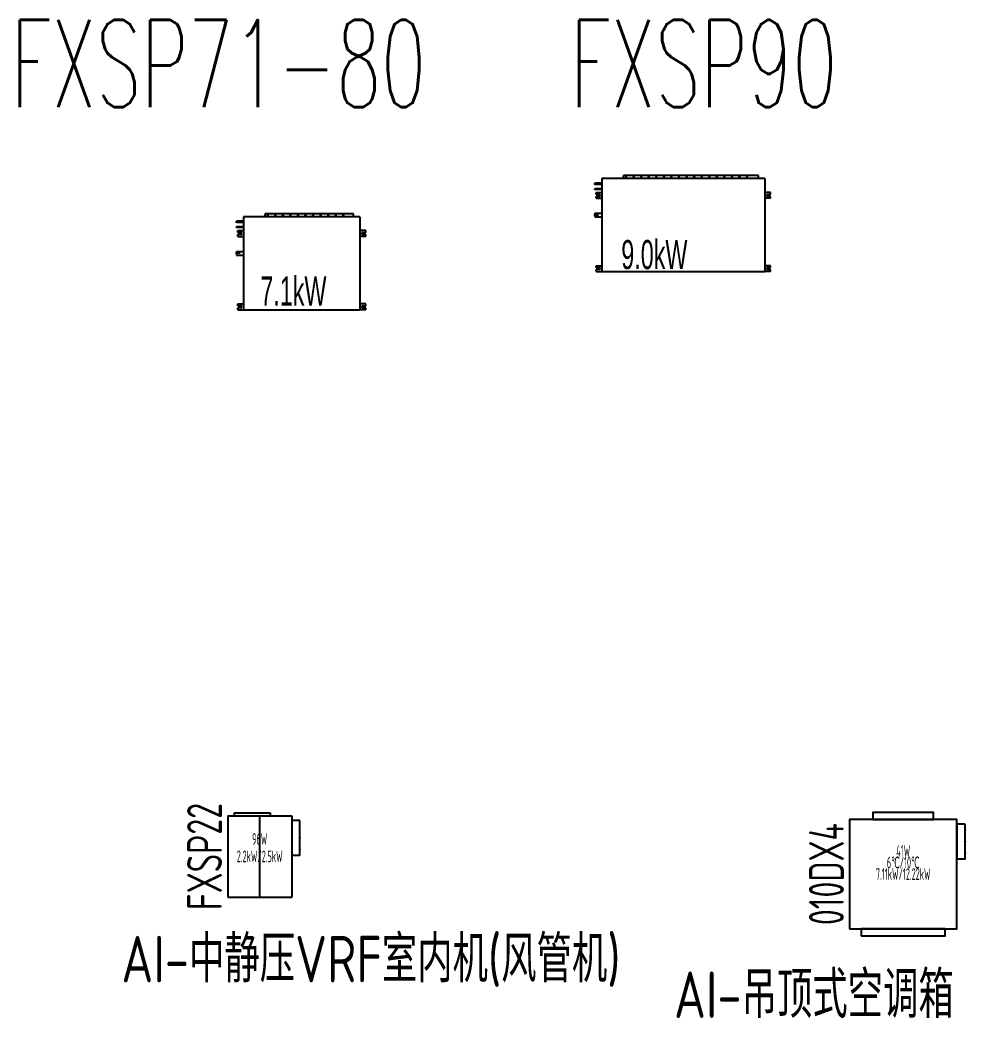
# Model space of a CAD drawing. Header units: millimetres. Extents: x -1040173 to 349982, y -145921 to 298175.
# Drawn here: x -352698 to -344573, y 136337 to 144923 of the extents above; entities that cross this region are included whole.
import ezdxf
from ezdxf.enums import TextEntityAlignment as Align

# ---------------------------------------------------------------- set-up
doc = ezdxf.new("R2010")
doc.units = ezdxf.units.MM
doc.header["$LTSCALE"] = 500
doc.header["$MEASUREMENT"] = 0
doc.layers.get('0').update_dxf_attribs({"color": 255, "linetype": 'CONTINUOUS'})
doc.layers.get('DEFPOINTS').update_dxf_attribs({"linetype": 'CONTINUOUS'})
doc.layers.add('E-POWR-EQPM', color=3, linetype='CONTINUOUS')
doc.layers.add('M-A-TEXT', color=3, linetype='CONTINUOUS')
doc.styles.add('K-KHZ', font='tj03-romand1.shx', dxfattribs={"width": 0.8, "bigfont": 'tjkts.shx'})
doc.styles.add('M-TEXT1', font='tj-romans1.shx', dxfattribs={"width": 0.7, "bigfont": 'tj-hztxt1.shx'})
doc.styles.add('TH-STYLE3', font='tssdeng.shx', dxfattribs={"width": 0.7, "bigfont": 'tssdchn.shx'})

# ---------------------------------------------------------------- blocks, each defined once
blk = doc.blocks.new('*U628')
for points in [[(-4.61, -9.4), (4.61, -9.4), (4.61, 0), (-4.61, 0)], [(-2.61, 0), (2.61, 0), (2.61, 0.6), (-2.61, 0.6)], [(5.31, -0.4), (4.61, -0.4), (4.61, -3.4), (5.31, -3.4)], [(-3.61, -10), (3.61, -10), (3.61, -9.4), (-3.61, -9.4)]]:
    blk.add_lwpolyline(points, close=True)
for p in [(5.31, -0.9), (5.31, -1.9), (5.31, -2.9)]:
    blk.add_point(p)
at = {"layer": 'DEFPOINTS', "color": 3, "style": 'TH-STYLE3', "width": 0.7}
blk.add_attdef('设备编号', text='', height=3, rotation=90, dxfattribs=at).set_placement((-6.61, -4.7), align=Align.MIDDLE)
at = {"layer": 'DEFPOINTS', "color": 6, "style": 'TH-STYLE3', "width": 0.5}
for tag, p in [('设备电量', (0, -2.7)), ('冷水温差/热水温差', (0, -3.7)), ('制冷量/制热量', (0, -4.7))]:
    blk.add_attdef(tag, text='', height=1, dxfattribs=at).set_placement(p, align=Align.MIDDLE)
blk = doc.blocks.new('*U627')
for p, q in [((-2.75, 0), (2.75, 0)), ((-2.2, 0.25), (0.9, 0.25)), ((-2.2, 0.25), (-2.2, 0)), ((0.9, 0.25), (0.9, 0)), ((2.75, 0), (2.75, -7)), ((-2.75, 0), (-2.75, -7)), ((-2.75, -7), (2.75, -7))]:
    blk.add_line(p, q)
at = {"color": 3}
blk.add_line((0, -7), (0, 0), dxfattribs=at)
blk.add_lwpolyline([(3.45, -0.4), (2.75, -0.4), (2.75, -3.4), (3.45, -3.4)], close=True)
for p in [(3.45, -1.9), (3.45, -2.9)]:
    blk.add_point(p)
at = {"layer": 'DEFPOINTS', "color": 3, "style": 'TH-STYLE3', "width": 0.7}
blk.add_attdef('设备编号', text='', height=3, rotation=90, dxfattribs=at).set_placement((-4.75, -3.5), align=Align.MIDDLE)
at = {"layer": 'DEFPOINTS', "color": 6, "style": 'TH-STYLE3', "width": 0.5}
for tag, p in [('设备电量', (0, -1.99)), ('制冷量/制热量', (0, -3.49))]:
    blk.add_attdef(tag, text='', height=1, dxfattribs=at).set_placement(p, align=Align.MIDDLE)
blk = doc.blocks.new('E-BVRV012')
for p, q in [((10, 8), (0, 8)), ((0, 8), (0, 0)), ((9.45, 8.25), (1.85, 8.25)), ((1.85, 8), (1.85, 8.25)), ((9.45, 8), (9.45, 8.25)), ((10, 8), (10, 0)), ((-0.662, 7.552), (-0.509, 7.552)), ((-0.636, 7.09), (-0.526, 7.09)), ((0, 7.614), (-0.603, 7.614)), ((-0.603, 7.487), (-0.603, 7.614)), ((0, 7.487), (-0.603, 7.487)), ((0, 7.122), (-0.603, 7.122)), ((-0.603, 7.058), (-0.603, 7.122)), ((0, 7.058), (-0.603, 7.058)), ((-0.5, 6.8), (0, 6.8)), ((-0.5, 6.633), (-0.5, 6.8)), ((-0.25, 6.633), (-0.5, 6.633)), ((-0.5, 6.3), (-0.5, 6.467)), ((-0.25, 6.467), (-0.5, 6.467)), ((-0.5, 6.3), (0, 6.3)), ((10.5, 6.8), (10, 6.8)), ((10.5, 6.3), (10, 6.3)), ((10.25, 6.633), (10.5, 6.633)), ((10.25, 6.467), (10.5, 6.467)), ((10.5, 6.633), (10.5, 6.8)), ((10.5, 6.3), (10.5, 6.467)), ((-0.3, 4.85), (-0.702, 4.85)), ((-0.6, 5.01), (-0.6, 4.69)), ((-0.6, 5.01), (0, 5.01)), ((-0.6, 4.69), (0, 4.69)), ((-0.5, 0.5), (0, 0.5)), ((-0.5, 0.333), (-0.5, 0.5)), ((-0.25, 0.333), (-0.5, 0.333)), ((-0.5, 0), (-0.5, 0.167)), ((-0.25, 0.167), (-0.5, 0.167)), ((-0.5, 0), (0, 0)), ((0, 0), (10, 0)), ((10.5, 0.5), (10, 0.5)), ((10.5, 0), (10, 0)), ((10.25, 0.333), (10.5, 0.333)), ((10.25, 0.167), (10.5, 0.167)), ((10.5, 0.333), (10.5, 0.5)), ((10.5, 0), (10.5, 0.167))]:
    blk.add_line(p, q)
for centre in [(2.075, 8.125), (2.725, 8.125), (3.375, 8.125), (4.025, 8.125), (4.675, 8.125), (5.325, 8.125), (5.975, 8.125), (6.625, 8.125), (7.275, 8.125), (7.925, 8.125), (8.575, 8.125)]:
    blk.add_circle(centre, 0.0235)
for centre, start, end in [((-0.25, 6.55), 270, 90), ((10.25, 6.55), 90, 270), ((-0.25, 0.25), 270, 90), ((10.25, 0.25), 90, 270)]:
    blk.add_arc(centre, 0.0833, start, end)
for p in [(2.725, 8.125), (3.375, 8.125), (4.025, 8.125), (4.675, 8.125), (5.325, 8.125), (5.975, 8.125), (6.625, 8.125), (7.275, 8.125), (7.925, 8.125), (8.575, 8.125)]:
    blk.add_point(p)
at = {"layer": 'DEFPOINTS', "style": 'K-KHZ', "width": 0.6, "flags": 4}
blk.add_attdef('Q', (1.441, 0.356), '', height=2.5, dxfattribs=at)
blk = doc.blocks.new('E-BVRV013')
for p, q in [((14, 8), (0, 8)), ((0, 8), (0, 0)), ((13.45, 8.25), (1.85, 8.25)), ((1.85, 8), (1.85, 8.25)), ((13.45, 8), (13.45, 8.25)), ((14, 8), (14, 0)), ((-0.662, 7.552), (-0.509, 7.552)), ((-0.636, 7.09), (-0.526, 7.09)), ((0, 7.614), (-0.603, 7.614)), ((-0.603, 7.487), (-0.603, 7.614)), ((0, 7.487), (-0.603, 7.487)), ((0, 7.122), (-0.603, 7.122)), ((-0.603, 7.058), (-0.603, 7.122)), ((0, 7.058), (-0.603, 7.058)), ((-0.5, 6.8), (0, 6.8)), ((-0.5, 6.633), (-0.5, 6.8)), ((-0.25, 6.633), (-0.5, 6.633)), ((-0.5, 6.3), (-0.5, 6.467)), ((-0.25, 6.467), (-0.5, 6.467)), ((-0.5, 6.3), (0, 6.3)), ((14.5, 6.8), (14, 6.8)), ((14.5, 6.3), (14, 6.3)), ((14.25, 6.633), (14.5, 6.633)), ((14.25, 6.467), (14.5, 6.467)), ((14.5, 6.633), (14.5, 6.8)), ((14.5, 6.3), (14.5, 6.467)), ((-0.3, 4.85), (-0.702, 4.85)), ((-0.6, 5.01), (-0.6, 4.69)), ((-0.6, 5.01), (0, 5.01)), ((-0.6, 4.69), (0, 4.69)), ((-0.5, 0.5), (0, 0.5)), ((-0.5, 0.333), (-0.5, 0.5)), ((-0.25, 0.333), (-0.5, 0.333)), ((-0.5, 0), (-0.5, 0.167)), ((-0.25, 0.167), (-0.5, 0.167)), ((-0.5, 0), (0, 0)), ((0, 0), (14, 0)), ((14.5, 0.5), (14, 0.5)), ((14.5, 0), (14, 0)), ((14.25, 0.333), (14.5, 0.333)), ((14.25, 0.167), (14.5, 0.167)), ((14.5, 0.333), (14.5, 0.5)), ((14.5, 0), (14.5, 0.167))]:
    blk.add_line(p, q)
for centre in [(2.075, 8.125), (2.725, 8.125), (2.725, 8.125), (3.375, 8.125), (3.375, 8.125), (4.025, 8.125), (4.025, 8.125), (4.675, 8.125), (4.675, 8.125), (5.325, 8.125), (5.325, 8.125), (5.975, 8.125), (5.975, 8.125), (6.625, 8.125), (6.625, 8.125), (7.275, 8.125), (7.275, 8.125), (7.925, 8.125), (7.925, 8.125), (8.575, 8.125), (8.575, 8.125), (9.225, 8.125), (9.875, 8.125), (10.525, 8.125), (11.175, 8.125), (11.825, 8.125), (12.475, 8.125)]:
    blk.add_circle(centre, 0.0235)
for centre, start, end in [((-0.25, 6.55), 270, 90), ((14.25, 6.55), 90, 270), ((-0.25, 0.25), 270, 90), ((14.25, 0.25), 90, 270)]:
    blk.add_arc(centre, 0.0833, start, end)
for p in [(2.725, 8.125), (3.375, 8.125), (4.025, 8.125), (4.675, 8.125), (5.325, 8.125), (5.975, 8.125), (6.625, 8.125), (7.275, 8.125), (7.925, 8.125), (8.575, 8.125)]:
    blk.add_point(p)
at = {"layer": 'DEFPOINTS', "style": 'K-KHZ', "width": 0.6, "flags": 4}
blk.add_attdef('Q', (1.662, 0.209), '', height=2.5, dxfattribs=at)

msp = doc.modelspace()

# ---------------------------------------------------------------- block references
at = {"layer": 'E-POWR-EQPM'}
ref = msp.add_blockref('E-BVRV013', (-347694.6, 142758.7), dxfattribs=dict(at, xscale=100, yscale=100, zscale=100))
ref.add_attrib('Q', '9.0kW', (-347528.4, 142779.5), dxfattribs={"layer": 'DEFPOINTS', "height": 250, "style": 'K-KHZ', "width": 0.6})
ref = msp.add_blockref('E-BVRV012', (-350775.7, 142430.5), dxfattribs=dict(at, xscale=100, yscale=100, zscale=100))
ref.add_attrib('Q', '7.1kW', (-350631.6, 142466.1), dxfattribs={"layer": 'DEFPOINTS', "height": 250, "style": 'K-KHZ', "width": 0.6})
at = {"layer": 'E-POWR-EQPM', "xscale": 100, "yscale": 100, "zscale": 100}
for name, p, values in [('*U627', (-350636.8, 138077), {'设备编号': 'FXSP22', '制冷量/制热量': '2.2kW/2.5kW', '设备电量': '96W'}), ('*U628', (-345104.4, 138045.5), {'设备电量': '41W', '冷水温差/热水温差': '6℃/10℃', '制冷量/制热量': '7.11kW/12.22kW', '设备编号': '010DX4'})]:
    msp.add_blockref(name, p, dxfattribs=at).add_auto_attribs(values)

# ---------------------------------------------------------------- texts
at = {"style": 'TH-STYLE3', "width": 0.8}
for s, p in [('AI-中静压VRF室内机(风管机)', (-351825.8, 136644.6)), ('AI-吊顶式空调箱', (-347075.1, 136338.2))]:
    msp.add_text(s, height=400, dxfattribs=at).set_placement(p)
at = {"layer": 'M-A-TEXT', "style": 'M-TEXT1', "width": 0.6}
for s, p in [('FXSP71-80', (-352775.2, 144172.6, 0)), ('FXSP90', (-347966.5, 144172.6, 0))]:
    msp.add_text(s, height=750, dxfattribs=at).set_placement(p)

doc.saveas('drawing.dxf')
